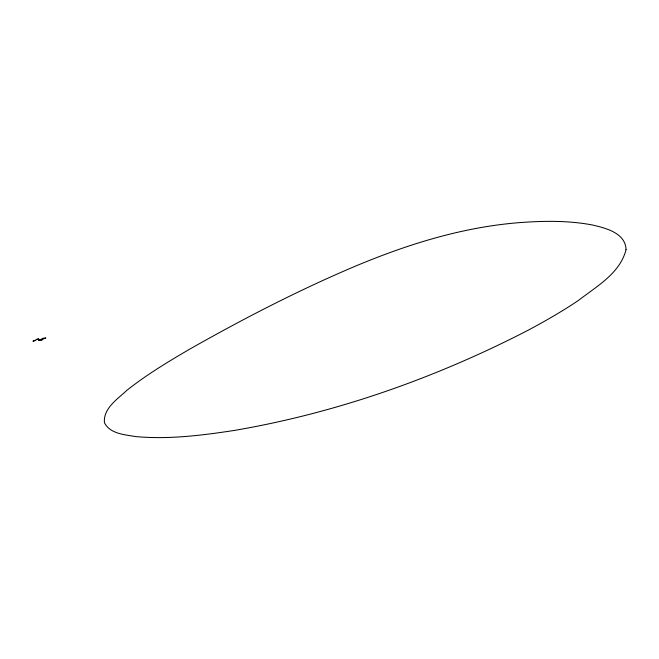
<?xml version="1.0" encoding="UTF-8"?>
<svg xmlns="http://www.w3.org/2000/svg" width="659" height="659" viewBox="0 0 659 659"><rect width="100%" height="100%" fill="white"/><g stroke="black" fill="none" stroke-linecap="round" stroke-linejoin="round"><path stroke-width="0.99" d="M37.011 339.369L36.344 339.451L38.7 338.841L32.95 341.148L35.306 340.538L34.639 340.621M626.05 249.588C620.21 273.18 596.584 286.418 578.618 300.29A322.408 70.76 -18.2 0 1 524.712 332.004C433.375 378.711 335.357 413.201 234.11 430.467C201.58 435.442 168.506 439.586 135.581 436.579C124.708 434.635 110.111 433.902 104.443 422.765C103.059 408.407 117.59 399.09 126.783 390.4C146.529 374.749 168.169 361.709 189.891 349.039C243.097 318.882 297.538 290.726 353.85 266.813C406.397 244.678 461.58 227.273 518.674 222.693C543.205 220.806 568.091 220.403 592.367 224.966C605.605 228.072 625.457 232.882 626.05 249.588M39.466 340.019L38.626 340.439L41.591 340.077L42.431 339.657L41.13 339.813L45.825 337.952L42.86 338.322L42.028 338.742L43.321 338.578L39.466 340.019"/></g></svg>
